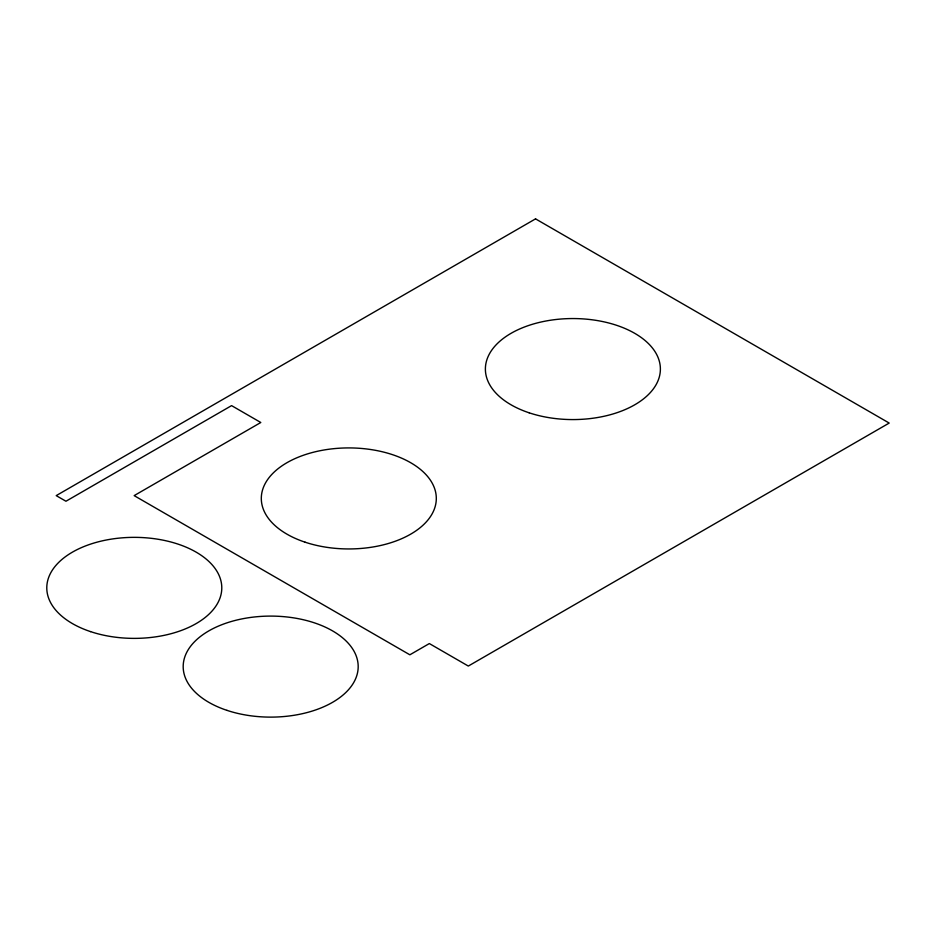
<?xml version="1.0" encoding="UTF-8"?>
<svg xmlns="http://www.w3.org/2000/svg" width="936" height="936" viewBox="0 0 936 936"><rect width="100%" height="100%" fill="white"/><g stroke="black" fill="none" stroke-linecap="round" stroke-linejoin="round"><path stroke-width="1.4" d="M535.544 218.872L56.207 495.624L65.953 501.24L231.578 405.627L260.805 422.499L134.152 495.624L409.863 654.802L429.343 643.558L468.316 666.058L889.2 423.06L535.544 218.872M529.144 412.811A87.493 50.509 0 0 0 660.383 369.065A87.493 50.509 0 0 0 529.144 325.318A87.493 50.509 0 0 0 529.144 412.811M305.066 542.178A87.493 50.509 0 0 0 436.305 498.432A87.493 50.509 0 0 0 305.066 454.685A87.493 50.509 0 0 0 305.066 542.178M226.945 710.354A87.493 50.509 0 0 0 358.184 666.607A87.493 50.509 0 0 0 226.945 622.861A87.493 50.509 0 0 0 226.945 710.354M90.546 631.613A87.493 50.509 0 0 0 221.785 587.866A87.493 50.509 0 0 0 90.546 544.12A87.493 50.509 0 0 0 90.546 631.613"/></g></svg>
